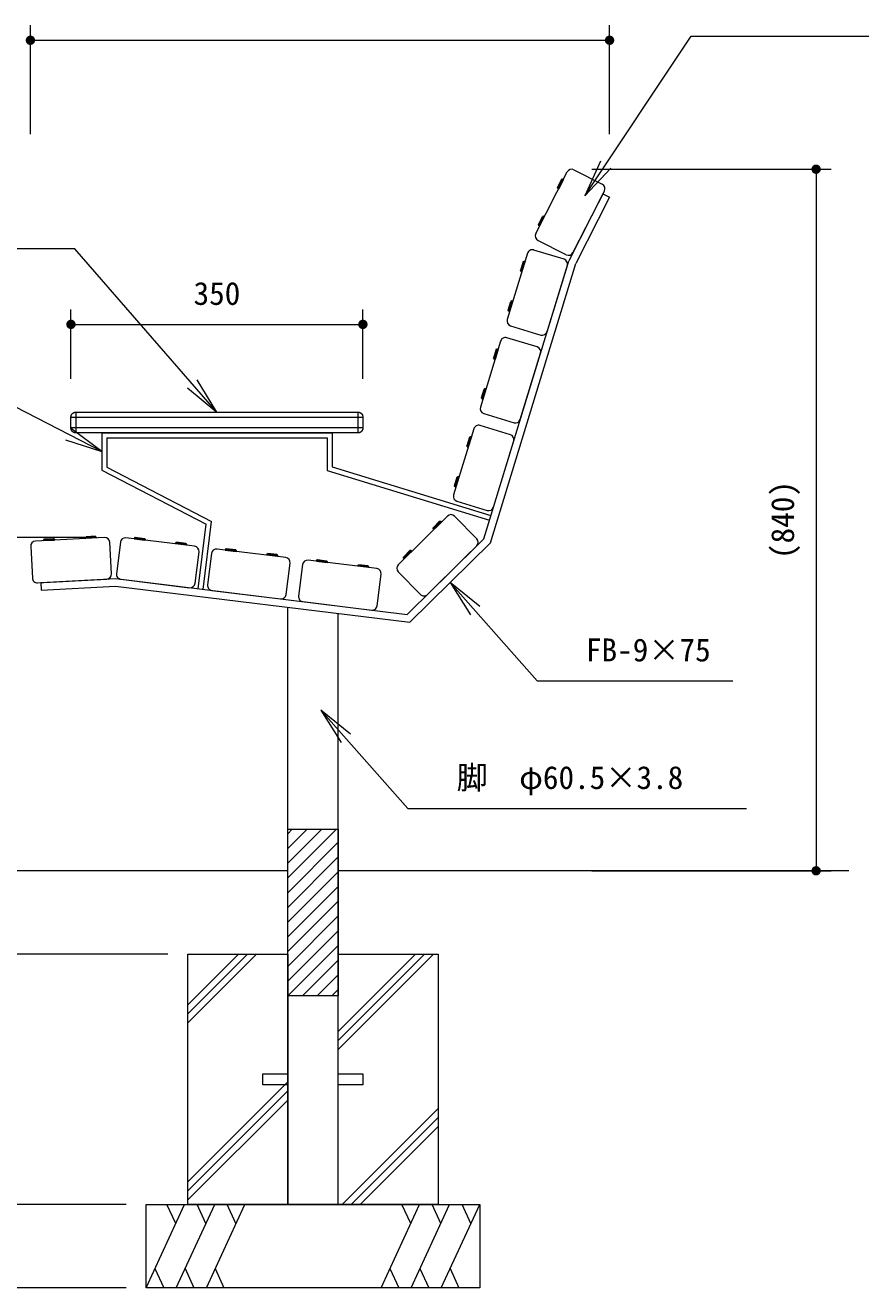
# Model space of a CAD drawing. Units: millimetres at full size, sheet at 1:15; details may follow other scales. Extents: x 0 to 6300, y 0 to 4455.
# Drawn here: x 4283 to 5284, y 1069 to 2583 of the extents above; entities that cross this region are included whole.
import ezdxf
from ezdxf.enums import TextEntityAlignment as Align

# ---------------------------------------------------------------- set-up
doc = ezdxf.new("R2010")
doc.units = ezdxf.units.MM
doc.header["$LTSCALE"] = 15
for name, color, linetype, lineweight in [('D-STR', 1, 'Continuous', 13), ('D-STR-DIM', 7, 'Continuous', 13), ('D-STR-HTXT', 7, 'Continuous', 13)]:
    doc.layers.add(name, color=color, linetype=linetype, lineweight=lineweight)
doc.styles.add('ＭＳ ゴシック', font='')
doc.styles.get('ＭＳ ゴシック').set_extended_font_data('MS Gothic')

# ---------------------------------------------------------------- blocks, each defined once
blk = doc.blocks.new('filled_dot')
at = {"color": 0, "linetype": 'Continuous', "lineweight": -2, "const_width": 1.25}
blk.add_lwpolyline([(-0.625, 0, 1), (0.625, 0, 1)], format="xyb", close=True, dxfattribs=at)
blk = doc.blocks.new('open_arrow')
at = {"color": 0, "linetype": 'Continuous', "lineweight": -2}
blk.add_lwpolyline([(7.5, 1.25), (0, 0), (7.5, -1.25)], dxfattribs=at)

msp = doc.modelspace()

# ---------------------------------------------------------------- linework, layer by layer
at = {"layer": 'D-STR'}
for p, q in [((4940.46, 2409.55), (4974.32, 2392.29)), ((4894.71, 2332.97), (4932.39, 2406.92)), ((4925.53, 2398.08), (4920.53, 2388.28)), ((4926.87, 2398.51), (4920.97, 2386.93)), ((4927.85, 2398.01), (4921.95, 2386.43)), ((4925.53, 2398.08), (4926.87, 2398.51)), ((4926.87, 2398.51), (4927.85, 2398.01)), ((4920.97, 2386.93), (4920.53, 2388.28)), ((4920.97, 2386.93), (4921.95, 2386.43)), ((4975.13, 2380.66), (4934.27, 2300.47)), ((4976.94, 2384.22), (4939.26, 2310.27)), ((4975.13, 2380.66), (4983.15, 2376.57)), ((4983.15, 2376.57), (4942.64, 2297.09)), ((4897.83, 2343.73), (4902.83, 2353.53)), ((4904.17, 2353.96), (4898.27, 2342.38)), ((4899.25, 2341.88), (4905.15, 2353.46)), ((4904.17, 2353.96), (4902.83, 2353.53)), ((4904.17, 2353.96), (4905.15, 2353.46)), ((4898.27, 2342.38), (4897.83, 2343.73)), ((4898.27, 2342.38), (4899.25, 2341.88)), ((4931.19, 2307.65), (4897.33, 2324.9)), ((4884.7, 2309.35), (4860.43, 2229.98)), ((4928.53, 2302.22), (4892.19, 2313.33)), ((4832.32, 1967.02), (4934.27, 2300.47)), ((4840.26, 1962.21), (4942.64, 2297.09)), ((4879.47, 2299.45), (4876.26, 2288.93)), ((4876.92, 2287.68), (4876.26, 2288.93)), ((4880.72, 2300.11), (4876.92, 2287.68)), ((4876.92, 2287.68), (4877.97, 2287.36)), ((4881.77, 2299.79), (4877.97, 2287.36)), ((4879.47, 2299.45), (4880.72, 2300.11)), ((4880.72, 2300.11), (4881.77, 2299.79)), ((4908.25, 2215.36), (4932.51, 2294.73)), ((4861.64, 2241.11), (4864.85, 2251.63)), ((4862.3, 2239.86), (4861.64, 2241.11)), ((4866.1, 2252.29), (4862.3, 2239.86)), ((4863.35, 2239.54), (4867.16, 2251.97)), ((4866.1, 2252.29), (4864.85, 2251.63)), ((4866.1, 2252.29), (4867.16, 2251.97)), ((4862.3, 2239.86), (4863.35, 2239.54)), ((4864.41, 2222.49), (4900.75, 2211.38)), ((4852.54, 2204.16), (4828.27, 2124.78)), ((4896.37, 2197.03), (4860.03, 2208.14)), ((4847.31, 2194.25), (4844.1, 2183.73)), ((4844.76, 2182.48), (4844.1, 2183.73)), ((4848.56, 2194.92), (4844.76, 2182.48)), ((4844.76, 2182.48), (4845.81, 2182.16)), ((4849.61, 2194.59), (4845.81, 2182.16)), ((4847.31, 2194.25), (4848.56, 2194.92)), ((4848.56, 2194.92), (4849.61, 2194.59)), ((4876.09, 2110.17), (4900.35, 2189.54)), ((4829.48, 2135.92), (4832.69, 2146.44)), ((4830.14, 2134.67), (4829.48, 2135.92)), ((4833.94, 2147.1), (4830.14, 2134.67)), ((4830.14, 2134.67), (4831.19, 2134.35)), ((4831.19, 2134.35), (4834.99, 2146.78)), ((4833.94, 2147.1), (4832.69, 2146.44)), ((4833.94, 2147.1), (4834.99, 2146.78)), ((4337.39, 2112.94), (4687.39, 2112.94)), ((4343.39, 2118.94), (4343.39, 2093.94)), ((4681.39, 2118.94), (4681.39, 2093.94)), ((4832.25, 2117.29), (4868.59, 2106.18)), ((4687.39, 2099.94), (4337.39, 2099.94)), ((4374.39, 2093.94), (4650.39, 2093.94)), ((4374.39, 2093.94), (4374.39, 2049.12)), ((4650.39, 2093.94), (4650.39, 2053.16)), ((4820.38, 2098.96), (4796.11, 2019.59)), ((4816.4, 2089.72), (4812.6, 2077.29)), ((4817.45, 2089.4), (4813.65, 2076.97)), ((4815.15, 2089.06), (4816.4, 2089.72)), ((4816.4, 2089.72), (4817.45, 2089.4)), ((4864.21, 2091.84), (4827.87, 2102.95)), ((4380.39, 2087.94), (4644.39, 2087.94)), ((4380.39, 2087.94), (4380.39, 2052.77)), ((4644.39, 2087.94), (4644.39, 2048.72)), ((4815.15, 2089.06), (4811.94, 2078.54)), ((4812.6, 2077.29), (4811.94, 2078.54)), ((4812.6, 2077.29), (4813.65, 2076.97)), ((4843.92, 2004.97), (4868.19, 2084.35)), ((4374.39, 2049.12), (4499.51, 1984.45)), ((4380.39, 2052.77), (4505.98, 1987.86)), ((4644.39, 2048.72), (4839.1, 1989.19)), ((4650.39, 2053.16), (4840.85, 1994.93)), ((4797.32, 2030.72), (4800.53, 2041.24)), ((4797.98, 2029.48), (4797.32, 2030.72)), ((4801.78, 2041.91), (4797.98, 2029.48)), ((4797.98, 2029.48), (4799.03, 2029.15)), ((4799.03, 2029.15), (4802.83, 2041.59)), ((4801.78, 2041.91), (4800.53, 2041.24)), ((4801.78, 2041.91), (4802.83, 2041.59)), ((4800.09, 2012.1), (4836.43, 2000.99)), ((4490.02, 1907.12), (4499.51, 1984.45)), ((4495.97, 1906.38), (4505.98, 1987.86)), ((4788.72, 1994.23), (4729.69, 1935.88)), ((4780.84, 1987.98), (4771.59, 1978.84)), ((4779.42, 1987.99), (4771.6, 1980.26)), ((4781.61, 1987.2), (4772.37, 1978.06)), ((4779.42, 1987.99), (4780.84, 1987.98)), ((4780.84, 1987.98), (4781.61, 1987.2)), ((4823.92, 1967.15), (4797.21, 1994.18)), ((4377.66, 1968.6), (4294.77, 1964.25)), ((4354.63, 1968.49), (4355.58, 1969.54)), ((4367.61, 1969.17), (4354.63, 1968.49)), ((4354.63, 1968.49), (4354.69, 1967.39)), ((4366.56, 1970.12), (4355.58, 1969.54)), ((4366.56, 1970.12), (4367.61, 1969.17)), ((4367.61, 1969.17), (4367.67, 1968.07)), ((4485.69, 1958.02), (4403.31, 1968.14)), ((4413.37, 1968.01), (4414.48, 1968.88)), ((4414.48, 1968.88), (4425.4, 1967.54)), ((4771.59, 1978.84), (4771.6, 1980.26)), ((4771.59, 1978.84), (4772.37, 1978.06)), ((4289.09, 1957.95), (4291.08, 1920)), ((4304.7, 1965.88), (4305.65, 1966.93)), ((4317.68, 1966.56), (4304.7, 1965.88)), ((4304.7, 1965.88), (4304.76, 1964.78)), ((4304.76, 1964.78), (4317.74, 1965.46)), ((4305.65, 1966.93), (4316.63, 1967.5)), ((4317.68, 1966.56), (4316.63, 1967.5)), ((4317.68, 1966.56), (4317.74, 1965.46)), ((4367.67, 1968.07), (4354.69, 1967.39)), ((4385.95, 1924.97), (4383.96, 1962.92)), ((4396.62, 1962.91), (4391.99, 1925.2)), ((4413.37, 1968.01), (4413.23, 1966.92)), ((4413.23, 1966.92), (4426.14, 1965.33)), ((4426.27, 1966.43), (4413.37, 1968.01)), ((4426.27, 1966.43), (4425.4, 1967.54)), ((4426.27, 1966.43), (4426.14, 1965.33)), ((4462.99, 1961.92), (4462.86, 1960.83)), ((4475.76, 1959.24), (4462.86, 1960.83)), ((4462.99, 1961.92), (4464.11, 1962.79)), ((4475.9, 1960.33), (4462.99, 1961.92)), ((4475.03, 1961.45), (4464.11, 1962.79)), ((4475.03, 1961.45), (4475.9, 1960.33)), ((4475.9, 1960.33), (4475.76, 1959.24)), ((4594.87, 1944.62), (4512.49, 1954.73)), ((4522.55, 1954.61), (4522.41, 1953.51)), ((4522.41, 1953.51), (4535.32, 1951.93)), ((4522.55, 1954.61), (4523.66, 1955.48)), ((4535.45, 1953.02), (4522.55, 1954.61)), ((4523.66, 1955.48), (4534.58, 1954.14)), ((4535.45, 1953.02), (4534.58, 1954.14)), ((4535.45, 1953.02), (4535.32, 1951.93)), ((4740.59, 1876.35), (4832.32, 1967.02)), ((4743.82, 1866.89), (4840.26, 1962.21)), ((4764.84, 1900.32), (4823.87, 1958.67)), ((4486.28, 1913.62), (4490.91, 1951.34)), ((4505.8, 1949.51), (4501.17, 1911.79)), ((4572.17, 1948.51), (4572.04, 1947.42)), ((4584.94, 1945.84), (4572.04, 1947.42)), ((4572.17, 1948.51), (4573.29, 1949.38)), ((4585.08, 1946.93), (4572.17, 1948.51)), ((4584.21, 1948.04), (4573.29, 1949.38)), ((4584.21, 1948.04), (4585.08, 1946.93)), ((4585.08, 1946.93), (4584.94, 1945.84)), ((4595.46, 1900.21), (4600.09, 1937.93)), ((4704.05, 1931.21), (4621.67, 1941.33)), ((4631.73, 1941.2), (4631.59, 1940.11)), ((4631.59, 1940.11), (4644.5, 1938.52)), ((4631.73, 1941.2), (4632.84, 1942.07)), ((4644.63, 1939.62), (4631.73, 1941.2)), ((4632.84, 1942.07), (4643.76, 1940.73)), ((4644.63, 1939.62), (4643.76, 1940.73)), ((4644.63, 1939.62), (4644.5, 1938.52)), ((4745.28, 1952.83), (4736.03, 1943.69)), ((4736.03, 1943.69), (4736.04, 1945.11)), ((4736.03, 1943.69), (4736.81, 1942.91)), ((4736.04, 1945.11), (4743.86, 1952.84)), ((4736.81, 1942.91), (4746.05, 1952.05)), ((4745.28, 1952.83), (4743.86, 1952.84)), ((4745.28, 1952.83), (4746.05, 1952.05)), ((4614.98, 1936.1), (4610.35, 1898.39)), ((4681.35, 1935.11), (4681.22, 1934.01)), ((4694.12, 1932.43), (4681.22, 1934.01)), ((4681.35, 1935.11), (4682.47, 1935.98)), ((4694.26, 1933.52), (4681.35, 1935.11)), ((4693.39, 1934.64), (4682.47, 1935.98)), ((4693.39, 1934.64), (4694.26, 1933.52)), ((4694.26, 1933.52), (4694.12, 1932.43)), ((4704.64, 1886.81), (4709.27, 1924.52)), ((4729.64, 1927.4), (4756.36, 1900.37)), ((4297.39, 1914.32), (4380.27, 1918.67)), ((4301.38, 1914.53), (4391.26, 1919.24)), ((4301.38, 1914.53), (4301.85, 1905.54)), ((4301.85, 1905.54), (4390.94, 1910.21)), ((4390.94, 1910.21), (4743.82, 1866.89)), ((4391.26, 1919.24), (4740.59, 1876.35)), ((4397.21, 1918.51), (4479.59, 1908.4)), ((4506.39, 1905.1), (4588.78, 1894.99)), ((4597.25, 1169.06), (4597.25, 1884.88)), ((4615.57, 1891.7), (4697.96, 1881.58)), ((4657.75, 1169.06), (4657.75, 1877.45)), ((4597.25, 1418.91), (4597.25, 1618.91)), ((4597.25, 1618.91), (4657.75, 1618.91)), ((4597.25, 1613.37), (4602.79, 1618.91)), ((4597.25, 1595.69), (4620.47, 1618.91)), ((4597.25, 1578.01), (4638.15, 1618.91)), ((4597.25, 1560.33), (4655.83, 1618.91)), ((4657.75, 1618.91), (4657.75, 1418.91)), ((4597.25, 1542.66), (4657.75, 1603.16)), ((4597.25, 1524.98), (4657.75, 1585.48)), ((4597.25, 1568.91), (3861.58, 1568.91)), ((4597.25, 1507.3), (4657.75, 1567.8)), ((5270.08, 1568.91), (4657.75, 1568.91)), ((4597.25, 1489.62), (4657.75, 1550.12)), ((4597.25, 1471.94), (4657.75, 1532.44)), ((4597.25, 1454.27), (4657.75, 1514.77)), ((4597.25, 1436.59), (4657.75, 1497.09)), ((4477.5, 1168.91), (4477.5, 1468.91)), ((4477.5, 1468.91), (4597.25, 1468.91)), ((4477.5, 1408.18), (4538.24, 1468.91)), ((4477.5, 1397.3), (4549.11, 1468.91)), ((4477.5, 1386.43), (4559.99, 1468.91)), ((4597.25, 1418.91), (4657.75, 1479.41)), ((4597.25, 1468.91), (4597.25, 1169.06)), ((4657.75, 1468.91), (4777.5, 1468.91)), ((4657.75, 1169.06), (4657.75, 1468.91)), ((4657.75, 1376.29), (4750.37, 1468.91)), ((4657.75, 1365.42), (4761.24, 1468.91)), ((4657.75, 1354.54), (4772.12, 1468.91)), ((4777.5, 1468.91), (4777.5, 1168.91)), ((4614.93, 1418.91), (4657.75, 1461.73)), ((4632.6, 1418.91), (4657.75, 1444.06)), ((4650.28, 1418.91), (4657.75, 1426.38)), ((4657.75, 1418.91), (4597.25, 1418.91)), ((4567.5, 1312.41), (4567.5, 1325.41)), ((4567.5, 1325.41), (4597.25, 1325.41)), ((4597.25, 1325.41), (4597.25, 1312.41)), ((4657.75, 1325.41), (4687.5, 1325.41)), ((4657.75, 1312.41), (4657.75, 1325.41)), ((4687.5, 1325.41), (4687.5, 1312.41)), ((4477.5, 1196.04), (4597.25, 1315.79)), ((4477.5, 1185.17), (4597.25, 1304.92)), ((4597.25, 1312.41), (4567.5, 1312.41)), ((4687.5, 1312.41), (4657.75, 1312.41)), ((4477.5, 1174.29), (4597.25, 1294.04)), ((4662.5, 1168.91), (4777.5, 1283.91)), ((4673.37, 1168.91), (4777.5, 1273.04)), ((4684.25, 1168.91), (4777.5, 1262.16)), ((4427.5, 1068.91), (4427.5, 1168.91)), ((4427.5, 1168.91), (4827.5, 1168.91)), ((4427.5, 1068.91), (4473.59, 1168.91)), ((4463.03, 1145.99), (4452.46, 1168.91)), ((4463.61, 1068.91), (4509.71, 1168.91)), ((4777.5, 1168.91), (4477.5, 1168.91)), ((4499.14, 1145.99), (4488.57, 1168.91)), ((4499.73, 1068.91), (4545.82, 1168.91)), ((4535.25, 1145.99), (4524.69, 1168.91)), ((4709.18, 1068.91), (4755.27, 1168.91)), ((4744.71, 1145.99), (4734.14, 1168.91)), ((4745.29, 1068.91), (4791.39, 1168.91)), ((4780.82, 1145.99), (4770.25, 1168.91)), ((4781.41, 1068.91), (4827.5, 1168.91)), ((4816.93, 1145.99), (4806.37, 1168.91)), ((4827.5, 1168.91), (4827.5, 1068.91)), ((4438.06, 1091.83), (4448.63, 1068.91)), ((4474.18, 1091.83), (4484.74, 1068.91)), ((4510.29, 1091.83), (4520.86, 1068.91)), ((4719.74, 1091.83), (4730.31, 1068.91)), ((4755.86, 1091.83), (4766.42, 1068.91)), ((4791.97, 1091.83), (4802.54, 1068.91)), ((4827.5, 1068.91), (4427.5, 1068.91))]:
    msp.add_line(p, q, dxfattribs=at)
msp.add_lwpolyline([(4681.39, 2093.94), (4343.39, 2093.94), (4343.24, 2093.94), (4343.09, 2093.95), (4342.94, 2093.96), (4342.79, 2093.97), (4342.64, 2093.99), (4342.5, 2094.01), (4342.35, 2094.03), (4342.2, 2094.06), (4342.06, 2094.09), (4341.91, 2094.13), (4341.77, 2094.17), (4341.62, 2094.21), (4341.48, 2094.25), (4341.34, 2094.3), (4341.2, 2094.36), (4341.06, 2094.41), (4340.92, 2094.47), (4340.79, 2094.54), (4340.65, 2094.6), (4340.52, 2094.67), (4340.39, 2094.75), (4340.26, 2094.82), (4340.13, 2094.9), (4340.01, 2094.98), (4339.89, 2095.07), (4339.77, 2095.16), (4339.65, 2095.25), (4339.53, 2095.35), (4339.42, 2095.44), (4339.31, 2095.54), (4339.2, 2095.65), (4339.09, 2095.75), (4338.99, 2095.86), (4338.89, 2095.97), (4338.79, 2096.09), (4338.7, 2096.2), (4338.61, 2096.32), (4338.52, 2096.44), (4338.43, 2096.56), (4338.35, 2096.69), (4338.27, 2096.81), (4338.19, 2096.94), (4338.12, 2097.07), (4338.05, 2097.2), (4337.98, 2097.34), (4337.92, 2097.47), (4337.86, 2097.61), (4337.8, 2097.75), (4337.75, 2097.89), (4337.7, 2098.03), (4337.66, 2098.17), (4337.61, 2098.32), (4337.58, 2098.46), (4337.54, 2098.61), (4337.51, 2098.75), (4337.48, 2098.9), (4337.46, 2099.05), (4337.44, 2099.2), (4337.42, 2099.34), (4337.41, 2099.49), (4337.4, 2099.64), (4337.39, 2099.94), (4337.39, 2112.94), (4337.39, 2113.09), (4337.4, 2113.24), (4337.41, 2113.39), (4337.42, 2113.54), (4337.44, 2113.69), (4337.46, 2113.84), (4337.48, 2113.98), (4337.51, 2114.13), (4337.54, 2114.28), (4337.58, 2114.42), (4337.61, 2114.57), (4337.66, 2114.71), (4337.7, 2114.85), (4337.75, 2114.99), (4337.8, 2115.13), (4337.86, 2115.27), (4337.92, 2115.41), (4337.98, 2115.55), (4338.05, 2115.68), (4338.12, 2115.81), (4338.19, 2115.94), (4338.27, 2116.07), (4338.35, 2116.2), (4338.43, 2116.32), (4338.52, 2116.44), (4338.61, 2116.56), (4338.7, 2116.68), (4338.79, 2116.8), (4338.89, 2116.91), (4338.99, 2117.02), (4339.09, 2117.13), (4339.2, 2117.24), (4339.31, 2117.34), (4339.42, 2117.44), (4339.53, 2117.54), (4339.65, 2117.63), (4339.77, 2117.72), (4339.89, 2117.81), (4340.01, 2117.9), (4340.13, 2117.98), (4340.26, 2118.06), (4340.39, 2118.14), (4340.52, 2118.21), (4340.65, 2118.28), (4340.79, 2118.35), (4340.92, 2118.41), (4341.06, 2118.47), (4341.2, 2118.53), (4341.34, 2118.58), (4341.48, 2118.63), (4341.62, 2118.68), (4341.77, 2118.72), (4341.91, 2118.76), (4342.06, 2118.79), (4342.2, 2118.82), (4342.35, 2118.85), (4342.5, 2118.87), (4342.64, 2118.9), (4342.79, 2118.91), (4342.94, 2118.92), (4343.09, 2118.93), (4343.24, 2118.94), (4343.39, 2118.94), (4681.39, 2118.94), (4681.54, 2118.94), (4681.69, 2118.93), (4681.84, 2118.92), (4681.99, 2118.91), (4682.14, 2118.9), (4682.28, 2118.87), (4682.43, 2118.85), (4682.58, 2118.82), (4682.73, 2118.79), (4682.87, 2118.76), (4683.02, 2118.72), (4683.16, 2118.68), (4683.3, 2118.63), (4683.44, 2118.58), (4683.58, 2118.53), (4683.72, 2118.47), (4683.86, 2118.41), (4683.99, 2118.35), (4684.13, 2118.28), (4684.26, 2118.21), (4684.39, 2118.14), (4684.52, 2118.06), (4684.65, 2117.98), (4684.77, 2117.9), (4684.89, 2117.81), (4685.01, 2117.72), (4685.13, 2117.63), (4685.25, 2117.54), (4685.36, 2117.44), (4685.47, 2117.34), (4685.58, 2117.24), (4685.69, 2117.13), (4685.79, 2117.02), (4685.89, 2116.91), (4685.99, 2116.8), (4686.08, 2116.68), (4686.17, 2116.56), (4686.26, 2116.44), (4686.35, 2116.32), (4686.43, 2116.2), (4686.51, 2116.07), (4686.59, 2115.94), (4686.66, 2115.81), (4686.73, 2115.68), (4686.8, 2115.55), (4686.86, 2115.41), (4686.92, 2115.27), (4686.98, 2115.13), (4687.03, 2114.99), (4687.08, 2114.85), (4687.12, 2114.71), (4687.17, 2114.57), (4687.2, 2114.42), (4687.24, 2114.28), (4687.27, 2114.13), (4687.3, 2113.98), (4687.32, 2113.84), (4687.34, 2113.69), (4687.36, 2113.54), (4687.37, 2113.39), (4687.38, 2113.24), (4687.39, 2113.09), (4687.39, 2112.94), (4687.39, 2099.94), (4687.39, 2099.79), (4687.38, 2099.64), (4687.37, 2099.49), (4687.36, 2099.34), (4687.34, 2099.2), (4687.32, 2099.05), (4687.3, 2098.9), (4687.27, 2098.75), (4687.24, 2098.61), (4687.2, 2098.46), (4687.17, 2098.32), (4687.12, 2098.17), (4687.08, 2098.03), (4687.03, 2097.89), (4686.98, 2097.75), (4686.92, 2097.61), (4686.86, 2097.47), (4686.8, 2097.34), (4686.73, 2097.2), (4686.66, 2097.07), (4686.59, 2096.94), (4686.51, 2096.81), (4686.43, 2096.69), (4686.35, 2096.56), (4686.26, 2096.44), (4686.17, 2096.32), (4686.08, 2096.2), (4685.99, 2096.09), (4685.89, 2095.97), (4685.79, 2095.86), (4685.69, 2095.75), (4685.58, 2095.65), (4685.47, 2095.54), (4685.36, 2095.44), (4685.25, 2095.35), (4685.13, 2095.25), (4685.01, 2095.16), (4684.89, 2095.07), (4684.77, 2094.98), (4684.65, 2094.9), (4684.52, 2094.82), (4684.39, 2094.75), (4684.26, 2094.67), (4684.13, 2094.6), (4683.99, 2094.54), (4683.86, 2094.47), (4683.72, 2094.41), (4683.58, 2094.36), (4683.44, 2094.3), (4683.3, 2094.25), (4683.16, 2094.21), (4683.02, 2094.17), (4682.87, 2094.13), (4682.73, 2094.09), (4682.58, 2094.06), (4682.43, 2094.03), (4682.28, 2094.01), (4682.14, 2093.99), (4681.99, 2093.97), (4681.84, 2093.96), (4681.69, 2093.95), (4681.54, 2093.94)], close=True, dxfattribs=at)
for centre, start, end in [((4937.74, 2404.2), 63, 153), ((4971.6, 2386.95), 333, 63), ((4900.06, 2330.25), 153, 243), ((4890.44, 2307.6), 73, 163), ((4926.77, 2296.49), 343, 73), ((4933.91, 2313), 243, 333), ((4866.17, 2228.22), 163, 253), ((4902.51, 2217.11), 253, 343), ((4858.27, 2202.4), 73, 163), ((4894.61, 2191.29), 343, 73), ((4834.01, 2123.03), 163, 253), ((4870.35, 2111.92), 253, 343), ((4826.11, 2097.21), 73, 163), ((4862.45, 2086.1), 343, 73), ((4801.85, 2017.84), 163, 253), ((4838.19, 2006.73), 253, 343), ((4792.94, 1989.96), 44.66586, 134.66586), ((4377.97, 1962.61), 3, 93), ((4402.58, 1962.18), 83, 173), ((4295.08, 1958.26), 93, 183), ((4484.96, 1952.07), 353, 83), ((4511.76, 1948.78), 83, 173), ((4819.66, 1962.93), 314.66586, 44.66586), ((4594.14, 1938.66), 353, 83), ((4620.94, 1935.37), 83, 173), ((4379.96, 1924.66), 273, 3), ((4397.94, 1924.47), 173, 263), ((4703.32, 1925.26), 353, 83), ((4733.91, 1931.61), 134.66586, 224.66586), ((4297.07, 1920.31), 183, 273), ((4480.33, 1914.35), 263, 353), ((4507.12, 1911.06), 173, 263), ((4589.51, 1900.95), 263, 353), ((4616.3, 1897.65), 173, 263), ((4760.62, 1904.59), 224.66586, 314.66586), ((4698.69, 1887.54), 263, 353)]:
    msp.add_arc(centre, 6, start, end, dxfattribs=at)
at = {"layer": 'D-STR-DIM'}
for p, q in [((4288.78, 2452.17), (4288.78, 2582.84)), ((4983.15, 2452.17), (4983.15, 2582.84)), ((4288.78, 2564.84), (4983.15, 2564.84)), ((4961.74, 2410.2), (5248.79, 2410.2)), ((5230.79, 2410.2), (5230.79, 1568.91)), ((4337.39, 2158.84), (4337.39, 2242.16)), ((4687.39, 2158.84), (4687.39, 2242.16)), ((4337.39, 2224.16), (4687.39, 2224.16)), ((4353.97, 1968.61), (4118.97, 1968.61)), ((4578.5, 1568.91), (4118.97, 1568.91)), ((4578.5, 1568.91), (4118.97, 1568.91)), ((4578.5, 1568.91), (4258.4, 1568.91)), ((4961.74, 1568.91), (5248.79, 1568.91)), ((4966.92, 1568.91), (5168.27, 1568.91)), ((4453.5, 1468.91), (4258.4, 1468.91)), ((4453.5, 1468.91), (4258.4, 1468.91)), ((4403.5, 1168.91), (4258.4, 1168.91)), ((4403.5, 1168.91), (4258.4, 1168.91)), ((4403.5, 1068.91), (4118.97, 1068.91)), ((4403.5, 1068.91), (4258.4, 1068.91))]:
    msp.add_line(p, q, dxfattribs=at)
at = {"layer": 'D-STR-HTXT'}
for points in [[(4953.36, 2378.37), (5080.79, 2569.68), (5125.79, 2569.68), (5488.04, 2569.68)], [(4512.39, 2118.94), (4342.14, 2314.79), (4297.14, 2314.79), (3765.47, 2314.79)], [(4374.39, 2071.53), (4205.86, 2158.57), (4160.86, 2158.57), (3971.26, 2158.57)], [(4792.04, 1914.55), (4896.49, 1796.64), (4941.49, 1796.64), (5131.08, 1796.64)], [(4637.02, 1761.56), (4741.47, 1643.66), (4786.47, 1643.66), (5147.19, 1643.66)]]:
    msp.add_lwpolyline(points, dxfattribs=at)

# ---------------------------------------------------------------- block references
at = {"layer": 'D-STR-DIM', "xscale": 4.5, "yscale": 4.5}
for p in [(4288.78, 2564.84), (4337.39, 2224.16)]:
    msp.add_blockref('filled_dot', p, dxfattribs=at)
for p, rotation in [((4983.15, 2564.84), 180), ((5230.79, 2410.2), 270), ((4687.39, 2224.16), 180), ((5230.79, 1568.91), 90)]:
    msp.add_blockref('filled_dot', p, dxfattribs=dict(at, rotation=rotation))
at = {"layer": 'D-STR-HTXT', "xscale": 6, "yscale": 6}
for p, rotation in [((4953.36, 2378.37), 56.3), ((4512.39, 2118.94), 131), ((4374.39, 2071.53), 152.7), ((4792.04, 1914.55), 311.5), ((4637.02, 1761.56), 311.5)]:
    msp.add_blockref('open_arrow', p, dxfattribs=dict(at, rotation=rotation))

# ---------------------------------------------------------------- texts
at = {"layer": 'D-STR-DIM', "style": 'ＭＳ ゴシック'}
msp.add_text('350', height=27.49, dxfattribs=at).set_placement((4512.39, 2274.98), align=Align.TOP_CENTER)
msp.add_text('(840)', height=27.49, rotation=90, dxfattribs=at).set_placement((5176.83, 1989.56), align=Align.TOP_CENTER)
at = {"layer": 'D-STR-HTXT', "style": 'ＭＳ ゴシック'}
for s, p in [('FB-9×75', (4954.8, 1847.46)), ('脚\u3000φ60.5×3.8', (4799.78, 1694.47))]:
    msp.add_text(s, height=27.49, dxfattribs=at).set_placement(p, align=Align.TOP_LEFT)

doc.saveas('drawing.dxf')
